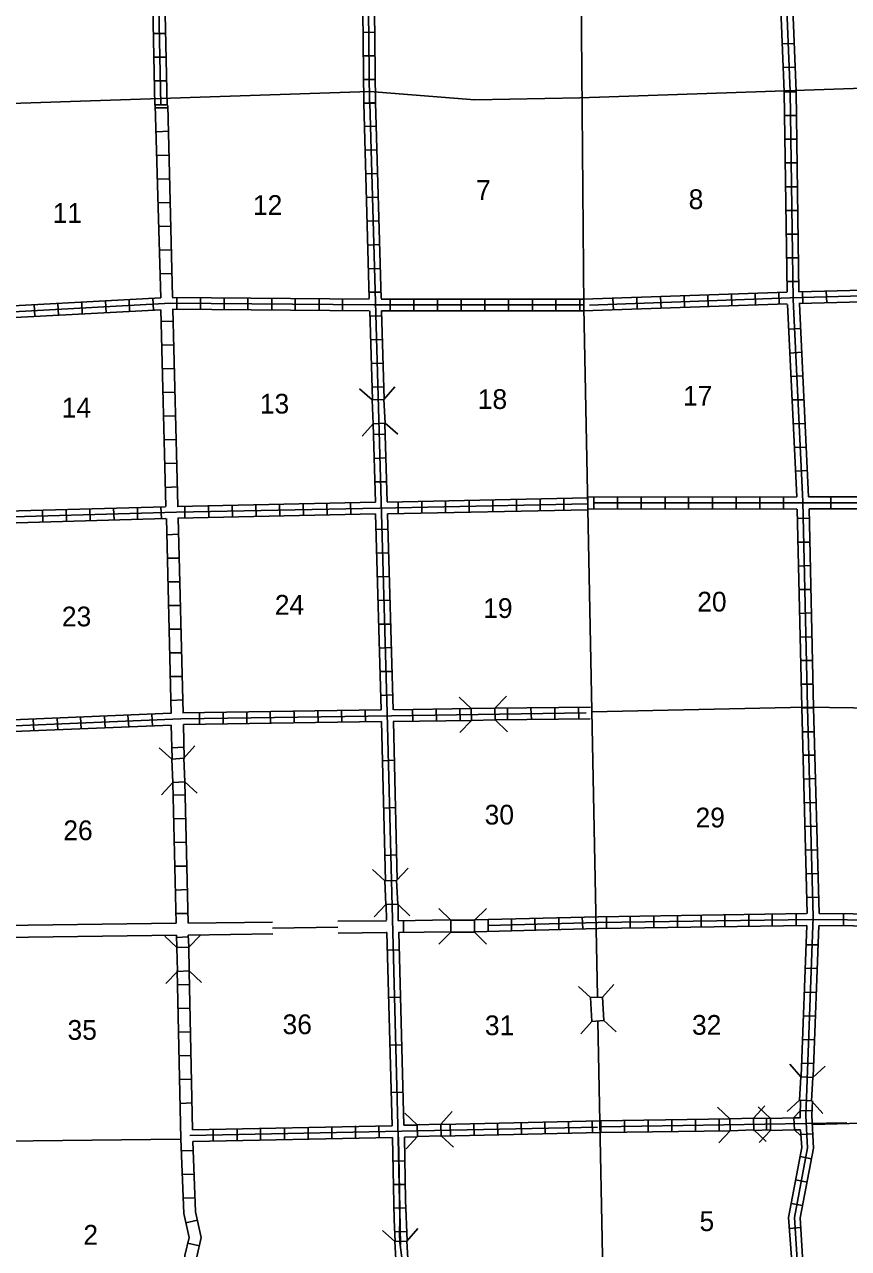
# Model space of a CAD drawing. Extents: x 1905634 to 2442717, y 15621036 to 16013782.
# Drawn here: x 2089240 to 2110099, y 15714665 to 15745645 of the extents above; entities that cross this region are included whole.
import ezdxf

# ---------------------------------------------------------------- set-up
doc = ezdxf.new("R2010")
doc.units = 0
for name, color, linetype in [('L11', 7, 'Continuous'), ('L13', 7, 'Continuous'), ('L14', 7, 'Continuous'), ('L18', 7, 'Continuous'), ('L4', 7, 'Continuous'), ('L8', 7, 'Continuous'), ('L9', 7, 'Continuous')]:
    doc.layers.add(name, color=color, linetype=linetype)

msp = doc.modelspace()

# ---------------------------------------------------------------- linework, layer by layer
at = {"layer": 'L11'}
for points in [[(2093079, 15722899), (2088079, 15722830)], [(2095518, 15722926), (2093380, 15722899)], [(2098402, 15722962), (2097170, 15722947)], [(2093084, 15722598), (2088084, 15722529)], [(2095524, 15722627), (2093386, 15722598)], [(2098396, 15722667), (2097179, 15722650)]]:
    msp.add_lwpolyline(points, dxfattribs=at)
at = {"layer": 'L13'}
msp.add_line((2095521, 15722777), (2097174, 15722800), dxfattribs=at)
for points in [[(2109183, 15717807), (2114178, 15717941)], [(2085726, 15717347), (2093180, 15717429)]]:
    msp.add_lwpolyline(points, dxfattribs=at)
at = {"layer": 'L18'}
for p, q in [((2098037, 15736141), (2097720, 15736421)), ((2098338, 15736157), (2098613, 15736474)), ((2098037, 15736141), (2098338, 15736157)), ((2098069, 15735539), (2098037, 15736141)), ((2098370, 15735555), (2098338, 15736157)), ((2098069, 15735539), (2097789, 15735223)), ((2098069, 15735539), (2098370, 15735555)), ((2098370, 15735555), (2098687, 15735275)), ((2100545, 15728332), (2100244, 15728623)), ((2101147, 15728337), (2101443, 15728649)), ((2100545, 15728332), (2101147, 15728337)), ((2100545, 15728332), (2100556, 15728031)), ((2101147, 15728337), (2101152, 15728042)), ((2100556, 15728031), (2100260, 15727725)), ((2100556, 15728031), (2101152, 15728042)), ((2101152, 15728042), (2101464, 15727746)), ((2093270, 15727076), (2093555, 15727392)), ((2092969, 15727054), (2092652, 15727339)), ((2092969, 15727054), (2093270, 15727076)), ((2092995, 15726458), (2092969, 15727054)), ((2093296, 15726474), (2093270, 15727076)), ((2092995, 15726458), (2092710, 15726146)), ((2092995, 15726458), (2093296, 15726474)), ((2093296, 15726474), (2093613, 15726188)), ((2098365, 15723971), (2098053, 15724256)), ((2098660, 15723981), (2098956, 15724288)), ((2098365, 15723971), (2098660, 15723981)), ((2098386, 15723374), (2098365, 15723971)), ((2098687, 15723379), (2098660, 15723981)), ((2098386, 15723374), (2098095, 15723057)), ((2098386, 15723374), (2098687, 15723379)), ((2098687, 15723379), (2098993, 15723089)), ((2100028, 15722973), (2099727, 15723274)), ((2100630, 15722973), (2100931, 15723274)), ((2100028, 15722973), (2100028, 15722672)), ((2100028, 15722973), (2100630, 15722973)), ((2100630, 15722973), (2100630, 15722672)), ((2093095, 15722281), (2092794, 15722572)), ((2093396, 15722292), (2093697, 15722598)), ((2100028, 15722672), (2099727, 15722371)), ((2100028, 15722672), (2100630, 15722672)), ((2100630, 15722672), (2100931, 15722371)), ((2093095, 15722281), (2093396, 15722292)), ((2093111, 15721679), (2093095, 15722281)), ((2093412, 15721690), (2093396, 15722292)), ((2093111, 15721679), (2092821, 15721373)), ((2093111, 15721679), (2093412, 15721690)), ((2093412, 15721690), (2093718, 15721399)), ((2103571, 15721014), (2103264, 15721299)), ((2103871, 15721030), (2104162, 15721347)), ((2103571, 15721014), (2103871, 15721030)), ((2103602, 15720412), (2103571, 15721014)), ((2103903, 15720433), (2103871, 15721030)), ((2103602, 15720412), (2103322, 15720101)), ((2103602, 15720412), (2103903, 15720433)), ((2103903, 15720433), (2104220, 15720148)), ((2108893, 15719013), (2108613, 15719330)), ((2108861, 15718416), (2108893, 15719013)), ((2108893, 15719013), (2109194, 15718997)), ((2109162, 15718400), (2109194, 15718997)), ((2109194, 15718997), (2109510, 15719282)), ((2108861, 15718416), (2108544, 15718131)), ((2108861, 15718416), (2109162, 15718400)), ((2109162, 15718400), (2109447, 15718084)), ((2099178, 15717798), (2098871, 15718089)), ((2099780, 15717814), (2100070, 15718131)), ((2107097, 15717946), (2106786, 15718242)), ((2107694, 15717962), (2107984, 15718274)), ((2108122, 15717957), (2107810, 15718247)), ((2108872, 15718147), (2108713, 15717983)), ((2099178, 15717798), (2099780, 15717814)), ((2099178, 15717798), (2099188, 15717497)), ((2099780, 15717814), (2099785, 15717513)), ((2107097, 15717946), (2107694, 15717962)), ((2107097, 15717946), (2107103, 15717645)), ((2107694, 15717962), (2107705, 15717666)), ((2108122, 15717957), (2108718, 15717973)), ((2108122, 15717957), (2108127, 15717656)), ((2108718, 15717973), (2108729, 15717672)), ((2099188, 15717497), (2098898, 15717191)), ((2099188, 15717497), (2099785, 15717513)), ((2099785, 15717513), (2100096, 15717233)), ((2107103, 15717645), (2106812, 15717339)), ((2107103, 15717645), (2107705, 15717666)), ((2107705, 15717666), (2108011, 15717371)), ((2108127, 15717656), (2107837, 15717350)), ((2108127, 15717656), (2108729, 15717672)), ((2108887, 15717529), (2108734, 15717672)), ((2098618, 15714844), (2098306, 15715124)), ((2098919, 15714855), (2099199, 15715172)), ((2098919, 15714855), (2098618, 15714844)), ((2098618, 15714844), (2098650, 15714242)), ((2098919, 15714855), (2098951, 15714263))]:
    msp.add_line(p, q, dxfattribs=at)
at = {"layer": 'L4'}
for points in [[(2102573, 15770330), (2103083, 15749343), (2103330, 15746451), (2103402, 15738480)], [(2124320, 15744505), (2103296, 15743792)], [(2097980, 15743951), (2082071, 15743417)], [(2103296, 15743792), (2100641, 15743738), (2097980, 15743951)], [(2103402, 15738480), (2103745, 15721040)], [(2103602, 15728248), (2109017, 15728367), (2113838, 15728298), (2116537, 15728390), (2119362, 15728660), (2122335, 15728791)], [(2103755, 15720423), (2103914, 15712355)]]:
    msp.add_lwpolyline(points, dxfattribs=at)
at = {"layer": 'L8'}
for p, q in [((2092805, 15745413), (2092504, 15745413)), ((2097808, 15745445), (2098106, 15745448)), ((2108417, 15745154), (2108718, 15745165)), ((2092810, 15744816), (2092515, 15744816)), ((2097814, 15744848), (2098113, 15744851)), ((2108444, 15744558), (2108745, 15744563)), ((2092831, 15744215), (2092530, 15744215)), ((2097821, 15744251), (2098119, 15744255)), ((2108470, 15743956), (2108771, 15743966)), ((2108470, 15743940), (2108771, 15743940)), ((2092837, 15743613), (2092536, 15743613)), ((2092868, 15743539), (2092573, 15743533)), ((2097826, 15743655), (2098127, 15743671)), ((2097827, 15743655), (2098125, 15743658)), ((2108481, 15743338), (2108776, 15743338)), ((2092889, 15742942), (2092588, 15742932)), ((2097847, 15743064), (2098143, 15743074)), ((2108486, 15742741), (2108787, 15742741)), ((2092905, 15742340), (2092604, 15742330)), ((2097863, 15742467), (2098164, 15742472)), ((2108497, 15742140), (2108798, 15742140)), ((2092910, 15741738), (2092620, 15741733)), ((2097879, 15741865), (2098180, 15741876)), ((2108502, 15741538), (2108803, 15741538)), ((2092926, 15741142), (2092631, 15741131)), ((2097895, 15741263), (2098196, 15741274)), ((2108512, 15740941), (2108813, 15740941)), ((2092947, 15740540), (2092647, 15740529)), ((2097911, 15740666), (2098211, 15740672)), ((2097926, 15740064), (2098227, 15740075)), ((2108518, 15740339), (2108819, 15740339)), ((2092963, 15739938), (2092662, 15739932)), ((2097947, 15739463), (2098243, 15739473)), ((2108528, 15739742), (2108829, 15739742)), ((2092979, 15739341), (2092678, 15739331)), ((2108539, 15739140), (2108835, 15739140)), ((2097963, 15738866), (2098264, 15738871)), ((2107145, 15738523), (2107134, 15738824)), ((2107747, 15738538), (2107736, 15738839)), ((2108344, 15738565), (2108338, 15738866)), ((2108945, 15738581), (2108935, 15738882)), ((2109547, 15738597), (2109537, 15738898)), ((2089505, 15738259), (2089489, 15738554)), ((2090102, 15738290), (2090086, 15738581)), ((2090704, 15738317), (2090688, 15738612)), ((2091305, 15738348), (2091290, 15738649)), ((2091902, 15738380), (2091886, 15738681)), ((2092504, 15738417), (2092488, 15738713)), ((2093095, 15738438), (2093095, 15738739)), ((2093697, 15738433), (2093697, 15738734)), ((2094294, 15738433), (2094294, 15738734)), ((2094896, 15738422), (2094896, 15738723)), ((2095498, 15738422), (2095498, 15738723)), ((2096094, 15738417), (2096094, 15738713)), ((2096696, 15738406), (2096696, 15738707)), ((2097293, 15738406), (2097293, 15738707)), ((2098497, 15738396), (2098497, 15738697)), ((2099093, 15738396), (2099093, 15738697)), ((2099695, 15738396), (2099695, 15738697)), ((2100297, 15738396), (2100297, 15738697)), ((2100894, 15738396), (2100894, 15738697)), ((2101496, 15738396), (2101496, 15738697)), ((2102097, 15738396), (2102097, 15738697)), ((2102694, 15738396), (2102694, 15738697)), ((2103296, 15738396), (2103296, 15738697)), ((2104151, 15738417), (2104135, 15738713)), ((2104753, 15738433), (2104737, 15738734)), ((2105355, 15738454), (2105339, 15738755)), ((2105946, 15738475), (2105936, 15738771)), ((2106543, 15738496), (2106538, 15738797)), ((2097984, 15738264), (2098285, 15738274)), ((2093006, 15738137), (2092705, 15738132)), ((2108576, 15737931), (2108877, 15737947)), ((2098006, 15737667), (2098301, 15737673)), ((2093021, 15737541), (2092720, 15737530)), ((2108613, 15737329), (2108914, 15737350)), ((2098021, 15737065), (2098322, 15737071)), ((2093037, 15736939), (2092736, 15736933)), ((2108639, 15736733), (2108935, 15736749)), ((2093053, 15736342), (2092752, 15736331)), ((2098037, 15736463), (2098338, 15736474)), ((2108671, 15736141), (2108972, 15736147)), ((2093064, 15735740), (2092763, 15735730)), ((2108697, 15735539), (2108993, 15735550)), ((2093079, 15735138), (2092779, 15735133)), ((2098069, 15735265), (2098370, 15735275)), ((2108729, 15734937), (2109030, 15734948)), ((2093095, 15734542), (2092794, 15734531)), ((2098085, 15734663), (2098386, 15734674)), ((2108755, 15734341), (2109051, 15734357)), ((2093111, 15733940), (2092810, 15733929)), ((2098106, 15734066), (2098402, 15734072)), ((2098697, 15733565), (2098697, 15733264)), ((2099294, 15733581), (2099294, 15733280)), ((2099896, 15733591), (2099896, 15733290)), ((2100498, 15733607), (2100498, 15733306)), ((2101094, 15733612), (2101094, 15733317)), ((2101696, 15733633), (2101696, 15733332)), ((2102293, 15733639), (2102293, 15733338)), ((2102895, 15733654), (2102895, 15733359)), ((2103497, 15733665), (2103497, 15733364)), ((2103655, 15733390), (2103655, 15733691)), ((2104252, 15733390), (2104252, 15733691)), ((2104854, 15733390), (2104854, 15733691)), ((2105455, 15733390), (2105455, 15733691)), ((2106052, 15733390), (2106052, 15733691)), ((2106654, 15733390), (2106654, 15733691)), ((2107256, 15733390), (2107256, 15733691)), ((2107852, 15733390), (2107852, 15733691)), ((2108454, 15733390), (2108454, 15733691)), ((2109653, 15733390), (2109653, 15733691)), ((2089695, 15733359), (2089706, 15733058)), ((2090297, 15733375), (2090302, 15733074)), ((2090894, 15733390), (2090904, 15733089)), ((2091496, 15733406), (2091506, 15733105)), ((2092097, 15733422), (2092103, 15733121)), ((2092694, 15733438), (2092705, 15733142)), ((2093296, 15733459), (2093301, 15733158)), ((2093898, 15733464), (2093903, 15733163)), ((2094494, 15733480), (2094505, 15733179)), ((2095096, 15733491), (2095102, 15733190)), ((2095693, 15733507), (2095704, 15733206)), ((2096295, 15733517), (2096305, 15733216)), ((2096897, 15733533), (2096902, 15733232)), ((2097493, 15733538), (2097504, 15733237)), ((2108803, 15733142), (2109104, 15733148)), ((2093138, 15732741), (2092837, 15732730)), ((2098138, 15732862), (2098439, 15732873)), ((2108819, 15732540), (2109120, 15732546)), ((2093153, 15732139), (2092852, 15732134)), ((2098153, 15732266), (2098454, 15732271)), ((2108829, 15731938), (2109130, 15731949)), ((2093169, 15731537), (2092868, 15731537)), ((2098169, 15731664), (2098470, 15731674)), ((2098185, 15731067), (2098486, 15731072)), ((2108845, 15731342), (2109146, 15731347)), ((2093185, 15730940), (2092889, 15730940)), ((2098206, 15730465), (2098502, 15730471)), ((2108861, 15730740), (2109162, 15730750)), ((2093196, 15730339), (2092895, 15730339)), ((2108872, 15730138), (2109172, 15730148)), ((2098222, 15729863), (2098518, 15729874)), ((2093211, 15729742), (2092911, 15729742)), ((2108887, 15729547), (2109188, 15729547)), ((2098238, 15729267), (2098539, 15729272)), ((2093227, 15729140), (2092926, 15729140)), ((2108893, 15728950), (2109194, 15728950)), ((2098254, 15728665), (2098555, 15728675)), ((2093243, 15728549), (2092947, 15728538)), ((2097868, 15727989), (2097863, 15728290)), ((2099072, 15728005), (2099062, 15728306)), ((2099669, 15728015), (2099663, 15728316)), ((2100271, 15728021), (2100260, 15728322)), ((2101469, 15728042), (2101464, 15728337)), ((2102071, 15728047), (2102060, 15728348)), ((2102668, 15728063), (2102662, 15728364)), ((2103270, 15728073), (2103264, 15728374)), ((2108914, 15728337), (2109209, 15728348)), ((2088018, 15728008), (2092947, 15728216)), ((2089479, 15727767), (2089463, 15728063)), ((2090081, 15727788), (2090065, 15728089)), ((2090677, 15727815), (2090661, 15728116)), ((2091279, 15727841), (2091263, 15728142)), ((2091881, 15727862), (2091860, 15728163)), ((2092478, 15727889), (2092462, 15728190)), ((2093671, 15727931), (2093671, 15728232)), ((2094273, 15727941), (2094273, 15728237)), ((2094869, 15727947), (2094869, 15728248)), ((2095471, 15727957), (2095461, 15728258)), ((2096068, 15727963), (2096063, 15728264)), ((2096670, 15727973), (2096664, 15728274)), ((2097272, 15727984), (2097261, 15728279)), ((2088021, 15727710), (2092953, 15727915)), ((2108930, 15727741), (2109231, 15727746)), ((2093270, 15727350), (2092969, 15727339)), ((2108945, 15727149), (2109246, 15727149)), ((2108961, 15726547), (2109262, 15726558)), ((2093301, 15726146), (2093006, 15726141)), ((2108977, 15725946), (2109278, 15725956)), ((2093322, 15725550), (2093021, 15725539)), ((2108993, 15725349), (2109294, 15725354)), ((2093328, 15724948), (2093027, 15724937)), ((2109014, 15724747), (2109310, 15724758)), ((2093343, 15724346), (2093048, 15724340)), ((2109030, 15724150), (2109320, 15724156)), ((2093365, 15723749), (2093064, 15723738)), ((2109035, 15723548), (2109336, 15723559)), ((2093380, 15723147), (2093079, 15723142)), ((2102171, 15722725), (2102161, 15723020)), ((2102768, 15722741), (2102763, 15723042)), ((2103370, 15722756), (2103359, 15723057)), ((2103972, 15722767), (2103972, 15723063)), ((2104568, 15722772), (2104568, 15723073)), ((2105170, 15722783), (2105170, 15723084)), ((2105772, 15722788), (2105772, 15723089)), ((2106369, 15722799), (2106369, 15723100)), ((2106971, 15722804), (2106971, 15723105)), ((2107573, 15722814), (2107573, 15723115)), ((2108169, 15722825), (2108169, 15723121)), ((2108771, 15722830), (2108771, 15723131)), ((2109970, 15722830), (2109970, 15723131)), ((2100973, 15722688), (2100973, 15722989)), ((2101569, 15722709), (2101564, 15723005)), ((2093386, 15722550), (2093085, 15722540)), ((2109030, 15722355), (2109331, 15722350)), ((2109004, 15721758), (2109304, 15721748)), ((2093412, 15721347), (2093111, 15721341)), ((2108988, 15721157), (2109289, 15721146)), ((2093428, 15720750), (2093127, 15720739)), ((2108961, 15720555), (2109262, 15720549)), ((2093438, 15720148), (2093138, 15720138)), ((2108935, 15719958), (2109236, 15719947)), ((2093454, 15719546), (2093153, 15719541)), ((2108919, 15719356), (2109220, 15719345)), ((2093460, 15718949), (2093164, 15718939)), ((2093481, 15718348), (2093180, 15718337)), ((2108877, 15718157), (2109178, 15718147)), ((2097620, 15717466), (2097620, 15717767)), ((2098222, 15717471), (2098211, 15717772)), ((2100022, 15717513), (2100012, 15717814)), ((2100619, 15717524), (2100614, 15717825)), ((2101221, 15717540), (2101210, 15717841)), ((2101818, 15717550), (2101812, 15717846)), ((2102420, 15717566), (2102414, 15717867)), ((2103021, 15717571), (2103011, 15717872)), ((2103618, 15717587), (2103613, 15717888)), ((2103829, 15717598), (2103829, 15717899)), ((2104426, 15717608), (2104426, 15717904)), ((2105028, 15717614), (2105028, 15717915)), ((2105630, 15717624), (2105630, 15717925)), ((2106226, 15717640), (2106226, 15717941)), ((2106828, 15717645), (2106828, 15717946)), ((2108027, 15717666), (2108027, 15717962)), ((2094019, 15717392), (2094019, 15717688)), ((2094621, 15717397), (2094621, 15717698)), ((2095218, 15717413), (2095218, 15717714)), ((2095820, 15717424), (2095820, 15717725)), ((2096422, 15717439), (2096422, 15717740)), ((2097018, 15717450), (2097018, 15717746)), ((2098598, 15715387), (2098555, 15717471)), ((2098762, 15714747), (2098706, 15717479)), ((2098888, 15715890), (2098856, 15717482)), ((2108893, 15717550), (2109194, 15717566)), ((2093502, 15717149), (2093206, 15717138)), ((2098569, 15716879), (2098867, 15716885)), ((2108872, 15716991), (2109162, 15716932)), ((2093528, 15716547), (2093227, 15716542)), ((2098581, 15716282), (2098879, 15716289)), ((2108755, 15716399), (2109051, 15716341)), ((2093555, 15715950), (2093254, 15715940)), ((2098926, 15714862), (2098888, 15715890)), ((2098593, 15715686), (2098892, 15715692)), ((2108644, 15715808), (2108935, 15715750)), ((2093618, 15715380), (2093328, 15715317)), ((2098621, 15714841), (2098598, 15715387)), ((2098606, 15715090), (2098904, 15715096)), ((2108597, 15715174), (2108893, 15715195)), ((2093671, 15714731), (2093370, 15714799))]:
    msp.add_line(p, q, dxfattribs=at)
for points in [[(2092689, 15743613), (2092145, 15770066)], [(2108470, 15743940), (2108254, 15749389)], [(2108618, 15743951), (2108402, 15749357)], [(2108771, 15743951), (2108555, 15749400)], [(2097768, 15749130), (2097826, 15743655)], [(2097976, 15743656), (2097918, 15749132)], [(2098069, 15749146), (2098127, 15743655)], [(2092536, 15743607), (2092430, 15748998)], [(2092852, 15743597), (2092736, 15749014)], [(2108544, 15738866), (2108470, 15743940)], [(2108877, 15713173), (2108729, 15715449), (2109062, 15717212), (2109019, 15718025), (2109204, 15723057), (2109062, 15728359), (2108945, 15733575), (2108697, 15738681), (2108618, 15743940)], [(2108845, 15738882), (2108771, 15743940)], [(2092546, 15743592), (2092689, 15738723)], [(2092868, 15743592), (2092990, 15738755)], [(2097826, 15743655), (2097969, 15738707)], [(2097979, 15743665), (2098423, 15728221)], [(2098127, 15743671), (2098270, 15738707)], [(2103544, 15738538), (2108618, 15738723), (2113803, 15738866), (2119310, 15739198), (2124463, 15739272), (2129642, 15739426), (2134938, 15739748), (2140012, 15739822)], [(2103380, 15738697), (2108539, 15738871)], [(2108845, 15738882), (2113697, 15739008)], [(2066105, 15737963), (2082314, 15738179), (2087573, 15738296), (2092937, 15738591), (2098085, 15738549), (2103380, 15738549)], [(2087694, 15738454), (2092689, 15738723)], [(2092979, 15738739), (2097963, 15738697)], [(2098270, 15738697), (2103380, 15738697)], [(2103380, 15738396), (2108544, 15738575)], [(2108787, 15733691), (2108555, 15738554)], [(2108845, 15738581), (2113655, 15738707)], [(2109088, 15733691), (2108856, 15738575)], [(2087705, 15738158), (2092694, 15738422)], [(2092694, 15738422), (2092821, 15733449)], [(2092990, 15738438), (2097969, 15738396)], [(2092995, 15738438), (2093122, 15733459)], [(2097979, 15738396), (2098048, 15736157)], [(2098280, 15738396), (2098343, 15736162)], [(2098280, 15738396), (2103380, 15738396)], [(2098064, 15735529), (2098122, 15733554)], [(2098365, 15735539), (2098423, 15733565)], [(2103655, 15733538), (2108945, 15733538), (2113914, 15733538), (2119463, 15733866), (2124463, 15733982), (2129796, 15734198), (2135012, 15734346), (2140345, 15734531)], [(2093106, 15733449), (2098122, 15733554)], [(2098423, 15733554), (2103497, 15733665)], [(2103486, 15733681), (2108787, 15733691)], [(2109088, 15733691), (2113729, 15733691)], [(2072097, 15732783), (2082430, 15732921), (2087752, 15733148), (2093085, 15733301), (2098238, 15733406), (2103497, 15733517)], [(2087847, 15733301), (2092810, 15733438)], [(2093122, 15733148), (2098127, 15733258)], [(2098127, 15733258), (2098270, 15728300)], [(2098428, 15733258), (2103497, 15733364)], [(2098428, 15733258), (2098571, 15728300)], [(2103518, 15733375), (2108787, 15733390)], [(2109051, 15723142), (2108914, 15728359), (2108798, 15733380)], [(2109352, 15723142), (2109209, 15728359), (2109104, 15733390)], [(2109104, 15733390), (2113729, 15733390)], [(2087863, 15733000), (2092821, 15733142)], [(2092831, 15733142), (2092953, 15728205)], [(2093127, 15733158), (2093254, 15728216)], [(2093243, 15728221), (2098270, 15728300)], [(2098586, 15728300), (2100556, 15728332)], [(2101152, 15728337), (2103571, 15728364)], [(2066210, 15727487), (2072129, 15727487), (2077245, 15727524), (2082536, 15727783), (2087493, 15727815), (2088011, 15728042), (2088164, 15728147), (2088787, 15727889), (2093196, 15728073), (2098528, 15728147), (2103454, 15728221)], [(2093264, 15727926), (2098280, 15728000)], [(2098581, 15728000), (2098571, 15728000)], [(2098581, 15728000), (2100561, 15728031)], [(2101152, 15728042), (2103560, 15728073)], [(2092953, 15727915), (2092979, 15727065)], [(2093264, 15727926), (2093280, 15727065)], [(2092995, 15726447), (2093079, 15722899)], [(2093296, 15726474), (2093380, 15722899)], [(2100973, 15722841), (2103761, 15722915), (2109172, 15722989), (2113697, 15722946), (2119611, 15723422), (2124722, 15723496), (2130012, 15723617), (2135197, 15723834), (2140561, 15724050)], [(2100630, 15722980), (2103761, 15723063), (2109035, 15723142)], [(2109352, 15723142), (2113676, 15723100)], [(2100630, 15722678), (2103761, 15722767), (2109046, 15722841)], [(2108903, 15719023), (2109046, 15722841)], [(2109204, 15719013), (2109347, 15722841)], [(2109352, 15722841), (2113703, 15722799)], [(2093084, 15722598), (2093095, 15722281)], [(2093386, 15722598), (2093396, 15722308)], [(2093106, 15721700), (2093196, 15717439), (2093270, 15715554), (2093412, 15714947), (2093301, 15714488), (2093386, 15712207)], [(2093412, 15721679), (2093497, 15717672)], [(2108872, 15717962), (2108872, 15718025), (2108887, 15718400)], [(2109173, 15718032), (2109188, 15718400)], [(2093497, 15717672), (2098544, 15717772)], [(2098845, 15717783), (2099172, 15717788)], [(2099785, 15717804), (2103829, 15717899)], [(2103829, 15717899), (2107103, 15717946)], [(2103829, 15717746), (2110059, 15717846)], [(2107694, 15717957), (2108122, 15717962)], [(2108718, 15717973), (2108856, 15717973)], [(2109030, 15712904), (2108877, 15715438), (2109209, 15717207), (2109173, 15718032)], [(2093423, 15717524), (2103745, 15717740)], [(2093502, 15717371), (2098555, 15717471)], [(2098856, 15712745), (2098798, 15714366), (2098745, 15714820), (2098729, 15715021), (2098745, 15715433), (2098703, 15717455)], [(2098856, 15717482), (2099178, 15717492)], [(2099769, 15717508), (2103829, 15717598)], [(2103829, 15717598), (2107103, 15717645)], [(2107694, 15717656), (2108127, 15717666)], [(2108771, 15712888), (2108576, 15715454), (2108914, 15717223), (2108887, 15717672)], [(2108729, 15717672), (2108887, 15717672)], [(2093502, 15717371), (2093570, 15715591), (2093713, 15714947), (2093602, 15714456), (2093644, 15712371)]]:
    msp.add_lwpolyline(points, dxfattribs=at)
at = {"layer": 'L9'}
for p, q in [((2098301, 15727012), (2098602, 15727023)), ((2098338, 15725814), (2098639, 15725824)), ((2098365, 15724615), (2098660, 15724626)), ((2098835, 15722667), (2098835, 15722962)), ((2098428, 15722213), (2098729, 15722223)), ((2098460, 15721014), (2098761, 15721025)), ((2098497, 15719815), (2098798, 15719821)), ((2098518, 15718617), (2098819, 15718622))]:
    msp.add_line(p, q, dxfattribs=at)
for points in [[(2098280, 15728000), (2098380, 15723971)], [(2098423, 15728216), (2098703, 15717455)], [(2098581, 15728000), (2098676, 15723997)], [(2098396, 15723364), (2098402, 15722973)], [(2098697, 15723364), (2098703, 15722962)], [(2099996, 15722983), (2098703, 15722962)], [(2098412, 15722667), (2098396, 15722667)], [(2098412, 15722667), (2098544, 15717772)], [(2099996, 15722682), (2098713, 15722667)], [(2098713, 15722672), (2098845, 15717783)]]:
    msp.add_lwpolyline(points, dxfattribs=at)

# ---------------------------------------------------------------- texts
at = {"layer": 'L14'}
for s, p in [('7', (2100672, 15741205)), ('12', (2095022, 15740825)), ('8', (2106052, 15740973)), ('11', (2089954, 15740624)), ('18', (2100714, 15735914)), ('17', (2105909, 15735999)), ('14', (2090181, 15735698)), ('13', (2095197, 15735798)), ('24', (2095577, 15730708)), ('19', (2100851, 15730624)), ('20', (2106269, 15730787)), ('23', (2090186, 15730412)), ('30', (2100888, 15725396)), ('29', (2106226, 15725323)), ('26', (2090223, 15725000)), ('36', (2095772, 15720090)), ('31', (2100894, 15720064)), ('32', (2106137, 15720074)), ('35', (2090329, 15719947)), ('5', (2106327, 15715106)), ('2', (2090730, 15714762))]:
    msp.add_text(s, height=500, rotation=360, dxfattribs=at).set_placement(p)

doc.saveas('drawing.dxf')
